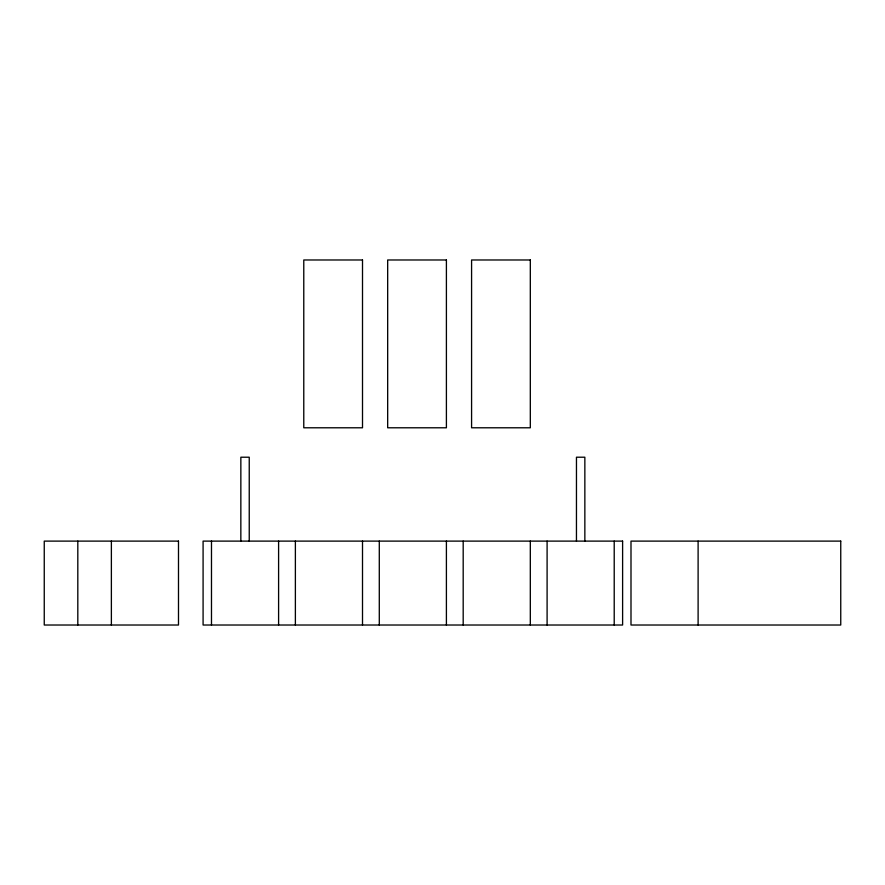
<?xml version="1.0" encoding="UTF-8"?>
<svg xmlns="http://www.w3.org/2000/svg" width="885" height="885" viewBox="0 0 885 885"><rect width="100%" height="100%" fill="white"/><g stroke="black" fill="none" stroke-linecap="round" stroke-linejoin="round"><path stroke-width="1.33" d="M698.11 541.111L698.11 625.02M614.212 541.111L614.212 625.02M584.852 541.111L584.852 457.213L576.467 457.213L576.456 541.111M547.096 541.111L547.096 625.02M530.314 541.111L530.314 625.02M463.187 541.111L463.187 625.02M446.405 541.111L446.405 625.02M379.289 541.111L379.289 625.02M362.507 541.111L362.507 625.02M295.38 541.111L295.38 625.02M278.598 541.111L278.598 625.02M249.238 541.111L249.238 457.213L240.853 457.213L240.842 541.111M211.482 541.111L211.482 625.02M111.377 541.111L111.377 625.02M77.814 541.111L77.814 625.02M362.507 259.98L303.776 259.98L303.776 427.787L362.507 427.787L362.507 259.98M446.405 259.98L387.674 259.98L387.674 427.787L446.405 427.787L446.405 259.98M530.314 259.98L471.583 259.98L471.583 427.787L530.314 427.787L530.314 259.98M178.493 541.111L44.25 541.111L44.25 625.02L178.493 625.02L178.493 541.111M622.609 541.111L203.085 541.111L203.085 625.02L622.609 625.02L622.609 541.111M840.75 541.111L630.994 541.111L630.994 625.02L840.75 625.02L840.75 541.111"/></g></svg>
